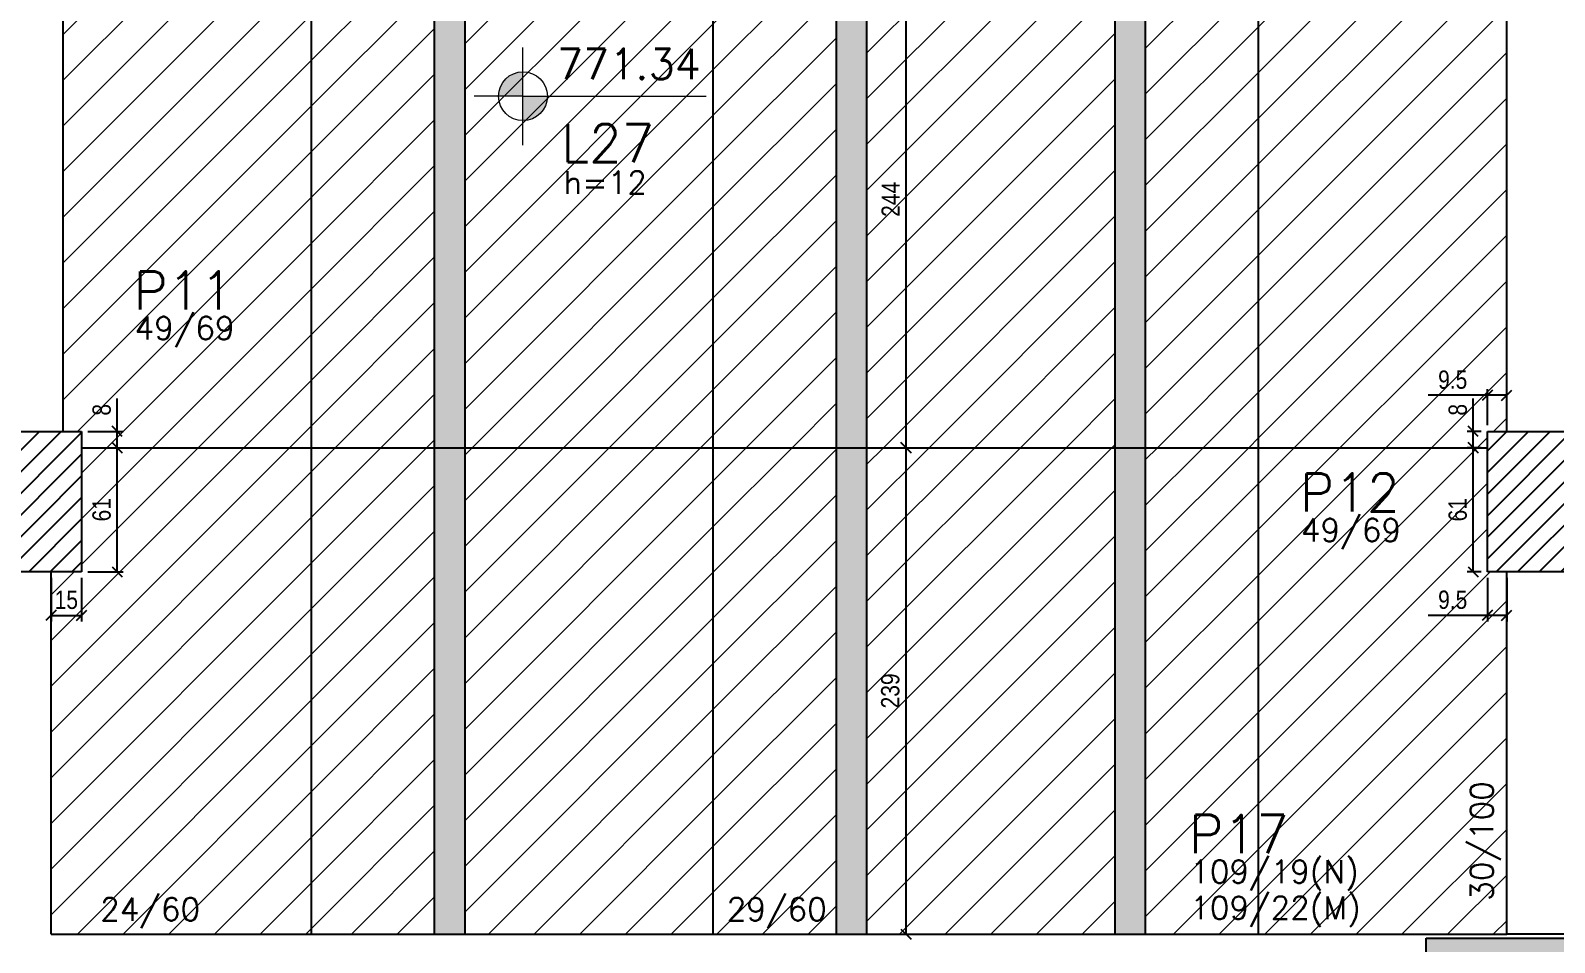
# Model space of a CAD drawing. Extents: x 8513 to 14085, y 1849 to 10799.
# Drawn here: x 10979 to 11728, y 3420 to 3868 of the extents above; entities that cross this region are included whole.
import ezdxf

# ---------------------------------------------------------------- set-up
doc = ezdxf.new("R2010")
doc.units = 0
for name, color, linetype in [('COTA', 241, 'Continuous'), ('Painéis', 200, 'Continuous'), ('Pilares', 5, 'Continuous'), ('VIGAS', 3, 'Continuous')]:
    doc.layers.add(name, color=color, linetype=linetype)
for name, color, linetype, lineweight in [('EST-LAJE-TEXT', 7, 'Continuous', 9), ('EST-PILAR-TEXT', 7, 'Continuous', 9), ('EST-VIGA-TEXT', 7, 'Continuous', 9), ('Hachura', 253, 'Continuous', 9), ('REAPROVEITAMENTO', 7, 'Continuous', 9)]:
    doc.layers.add(name, color=color, linetype=linetype, lineweight=lineweight)
doc.styles.add('COTA TECNICA-50', font='techl___.ttf', dxfattribs={"height": 9})
doc.styles.add('RomanS_IV50', font='romans_IV50.ttf', dxfattribs={"height": 11.25})
doc.styles.add('RomanS_IV50_B', font='', dxfattribs={"height": 18.75})
doc.styles.add('RomanS_IV50_B_1', font='', dxfattribs={"height": 22.5})
doc.styles.get('RomanS_IV50_B').set_extended_font_data('RomanS_IV50', bold=True)
doc.styles.get('RomanS_IV50_B_1').set_extended_font_data('RomanS_IV50', bold=True)
doc.dimstyles.new('PAINEL', dxfattribs={"dimtxt": 9, "dimasz": 5, "dimexe": 3, "dimexo": 3, "dimgap": 3, "dimtad": 1, "dimdec": 1, "dimzin": 12, "dimdsep": 46, "dimtxsty": 'COTA TECNICA-50', "dimblk": 'OBLIQUE', "dimcen": 0, "dimclrd": 4, "dimclre": 4, "dimclrt": 1, "dimadec": 1, "dimazin": 3, "dimtfac": 1, "dimtdec": 1, "dimtmove": 0, "dimatfit": 3, "dimldrblk": 'OBLIQUE', "dimfxl": 1, "dimtolj": 1, "dimtzin": 12, "dimarcsym": 0})
pattern_1 = [(45, (-181390.063, -29748.07), (-11.2253202, 11.2253202), [])]
pattern_2 = [(45, (10227.5145, 3498.507), (-5.3033, 5.3033), [])]

# ---------------------------------------------------------------- blocks, each defined once
blk = doc.blocks.new('FA_Floor_TAG_SURVEY_R01 - NIV_TIT_H_TXT1__TXT2_Menor-2303205-BUSINESS')
at = {"layer": 'EST-LAJE-TEXT'}
h = blk.add_hatch(color=256, dxfattribs=at)
edge = h.paths.add_edge_path(flags=0)
edge.add_line((-0.28, 0.565), (-0.28, 0.405))
edge.add_line((-0.28, 0.405), (-0.44, 0.405))
edge.add_arc((-0.28, 0.405), 0.16, 90, 180, ccw=False)
h = blk.add_hatch(color=256, dxfattribs=at)
edge = h.paths.add_edge_path(flags=0)
edge.add_arc((-0.28, 0.405), 0.16, -90, 0, ccw=False)
edge.add_line((-0.28, 0.245), (-0.28, 0.405))
edge.add_line((-0.28, 0.405), (-0.12, 0.405))
for p, q in [((-0.28, 0.085), (-0.28, 0.725)), ((-0.28, 0.405), (-0.6, 0.405)), ((-0.28, 0.405), (0.92, 0.405))]:
    blk.add_line(p, q, dxfattribs=at)
blk.add_circle((-0.28, 0.405), 0.16, dxfattribs=at)
blk = doc.blocks.new('_Oblique')
at = {"color": 0, "linetype": 'ByBlock', "lineweight": -2}
blk.add_line((-0.5, -0.5), (0.5, 0.5), dxfattribs=at)
blk = doc.blocks.new('*D470')
at = {"layer": 'COTA', "color": 4, "lineweight": -2, "transparency": 16777216}
for p, q in [((11393.01, 3663.01), (11412.27, 3663.01)), ((11409.27, 3424.01), (11409.27, 3663.01)), ((11393.01, 3424.01), (11412.27, 3424.01))]:
    blk.add_line(p, q, dxfattribs=at)
at = {"layer": 'Defpoints', "color": 0, "transparency": 16777216}
for p in [(11390.01, 3663.01), (11409.27, 3663.01), (11390.01, 3424.01)]:
    blk.add_point(p, dxfattribs=at)
at = {"layer": 'COTA', "color": 4, "lineweight": -2, "transparency": 16777216, "xscale": 5, "yscale": 5, "zscale": 5}
for p, rotation in [((11409.27, 3663.01), 90), ((11409.27, 3424.01), 270)]:
    blk.add_blockref('_Oblique', p, dxfattribs=dict(at, rotation=rotation))
at = {"layer": 'COTA', "color": 1, "transparency": 16777216, "insert": (11401.55, 3543.51), "char_height": 9, "attachment_point": 5, "rotation": 90, "style": 'COTA TECNICA-50'}
blk.add_mtext('\\A1;239', dxfattribs=at)
blk = doc.blocks.new('*D471')
at = {"layer": 'COTA', "color": 4, "lineweight": -2, "transparency": 16777216}
for p, q in [((11393.01, 3907.01), (11412.27, 3907.01)), ((11409.27, 3663.01), (11409.27, 3907.01)), ((11398.52, 3663.01), (11412.27, 3663.01))]:
    blk.add_line(p, q, dxfattribs=at)
at = {"layer": 'Defpoints', "color": 0, "transparency": 16777216}
for p in [(11390.01, 3907.01), (11409.27, 3907.01), (11395.52, 3663.01)]:
    blk.add_point(p, dxfattribs=at)
at = {"layer": 'COTA', "color": 4, "lineweight": -2, "transparency": 16777216, "xscale": 5, "yscale": 5, "zscale": 5}
for p, rotation in [((11409.27, 3907.01), 90), ((11409.27, 3663.01), 270)]:
    blk.add_blockref('_Oblique', p, dxfattribs=dict(at, rotation=rotation))
at = {"layer": 'COTA', "color": 1, "transparency": 16777216, "insert": (11401.71, 3785.01), "char_height": 9, "attachment_point": 5, "rotation": 90, "style": 'COTA TECNICA-50'}
blk.add_mtext('\\A1;244', dxfattribs=at)
blk = doc.blocks.new('*D487')
at = {"layer": 'COTA', "color": 4, "lineweight": -2, "transparency": 16777216}
for p, q in [((11695.01, 3599.01), (11695.01, 3577.62)), ((11704.51, 3599.01), (11704.51, 3577.62)), ((11695.01, 3580.62), (11665.95, 3580.62)), ((11704.51, 3580.62), (11695.01, 3580.62))]:
    blk.add_line(p, q, dxfattribs=at)
at = {"layer": 'Defpoints', "color": 0, "transparency": 16777216}
for p in [(11695.01, 3602.01), (11704.51, 3602.01), (11695.01, 3580.62)]:
    blk.add_point(p, dxfattribs=at)
at = {"layer": 'COTA', "color": 4, "lineweight": -2, "transparency": 16777216, "xscale": 5, "yscale": 5, "zscale": 5, "rotation": 180}
blk.add_blockref('_Oblique', (11695.01, 3580.62), dxfattribs=at)
at = {"layer": 'COTA', "color": 4, "lineweight": -2, "transparency": 16777216, "xscale": 5, "yscale": 5, "zscale": 5}
blk.add_blockref('_Oblique', (11704.51, 3580.62), dxfattribs=at)
at = {"layer": 'COTA', "color": 1, "transparency": 16777216, "insert": (11677.98, 3588.25), "char_height": 9, "attachment_point": 5, "style": 'COTA TECNICA-50'}
blk.add_mtext('\\A1;9.5', dxfattribs=at)
blk = doc.blocks.new('*D488')
at = {"layer": 'COTA', "color": 4, "lineweight": -2, "transparency": 16777216}
for p, q in [((11692.01, 3663.01), (11685.07, 3663.01)), ((11688.07, 3602.01), (11688.07, 3663.01)), ((11692.01, 3602.01), (11685.07, 3602.01))]:
    blk.add_line(p, q, dxfattribs=at)
at = {"layer": 'Defpoints', "color": 0, "transparency": 16777216}
for p in [(11688.07, 3663.01), (11695.01, 3663.01), (11695.01, 3602.01)]:
    blk.add_point(p, dxfattribs=at)
at = {"layer": 'COTA', "color": 4, "lineweight": -2, "transparency": 16777216, "xscale": 5, "yscale": 5, "zscale": 5}
for p, rotation in [((11688.07, 3663.01), 90), ((11688.07, 3602.01), 270)]:
    blk.add_blockref('_Oblique', p, dxfattribs=dict(at, rotation=rotation))
at = {"layer": 'COTA', "color": 1, "transparency": 16777216, "insert": (11680.48, 3632.51), "char_height": 9, "attachment_point": 5, "rotation": 90, "style": 'COTA TECNICA-50'}
blk.add_mtext('\\A1;61', dxfattribs=at)
blk = doc.blocks.new('*D489')
at = {"layer": 'COTA', "color": 4, "lineweight": -2, "transparency": 16777216}
for p, q in [((11688.07, 3671.01), (11688.07, 3687.24)), ((11692.01, 3671.01), (11685.07, 3671.01)), ((11688.07, 3663.01), (11688.07, 3671.01)), ((11692.01, 3663.01), (11685.07, 3663.01))]:
    blk.add_line(p, q, dxfattribs=at)
at = {"layer": 'Defpoints', "color": 0, "transparency": 16777216}
for p in [(11688.07, 3671.01), (11695.01, 3671.01), (11695.01, 3663.01)]:
    blk.add_point(p, dxfattribs=at)
at = {"layer": 'COTA', "color": 4, "lineweight": -2, "transparency": 16777216, "xscale": 5, "yscale": 5, "zscale": 5}
for p, rotation in [((11688.07, 3671.01), 90), ((11688.07, 3663.01), 270)]:
    blk.add_blockref('_Oblique', p, dxfattribs=dict(at, rotation=rotation))
at = {"layer": 'COTA', "color": 1, "transparency": 16777216, "insert": (11680.49, 3681.63), "char_height": 9, "attachment_point": 5, "rotation": 90, "style": 'COTA TECNICA-50'}
blk.add_mtext('\\A1;8', dxfattribs=at)
blk = doc.blocks.new('*D490')
at = {"layer": 'COTA', "color": 4, "lineweight": -2, "transparency": 16777216}
for p, q in [((10989.01, 3599.01), (10989.01, 3577.62)), ((11004.01, 3599.01), (11004.01, 3577.62)), ((10989.01, 3580.62), (11004.01, 3580.62))]:
    blk.add_line(p, q, dxfattribs=at)
at = {"layer": 'Defpoints', "color": 0, "transparency": 16777216}
for p in [(10989.01, 3602.01), (11004.01, 3602.01), (11004.01, 3580.62)]:
    blk.add_point(p, dxfattribs=at)
at = {"layer": 'COTA', "color": 4, "lineweight": -2, "transparency": 16777216, "xscale": 5, "yscale": 5, "zscale": 5, "rotation": 180}
blk.add_blockref('_Oblique', (10989.01, 3580.62), dxfattribs=at)
at = {"layer": 'COTA', "color": 4, "lineweight": -2, "transparency": 16777216, "xscale": 5, "yscale": 5, "zscale": 5}
blk.add_blockref('_Oblique', (11004.01, 3580.62), dxfattribs=at)
at = {"layer": 'COTA', "color": 1, "transparency": 16777216, "insert": (10996.51, 3588.22), "char_height": 9, "attachment_point": 5, "style": 'COTA TECNICA-50'}
blk.add_mtext('\\A1;15', dxfattribs=at)
blk = doc.blocks.new('*D491')
at = {"layer": 'COTA', "color": 4, "lineweight": -2, "transparency": 16777216}
for p, q in [((11007.01, 3663.01), (11024.48, 3663.01)), ((11021.48, 3602.01), (11021.48, 3663.01)), ((11007.01, 3602.01), (11024.48, 3602.01))]:
    blk.add_line(p, q, dxfattribs=at)
at = {"layer": 'Defpoints', "color": 0, "transparency": 16777216}
for p in [(11004.01, 3663.01), (11021.48, 3663.01), (11004.01, 3602.01)]:
    blk.add_point(p, dxfattribs=at)
at = {"layer": 'COTA', "color": 4, "lineweight": -2, "transparency": 16777216, "xscale": 5, "yscale": 5, "zscale": 5}
for p, rotation in [((11021.48, 3663.01), 90), ((11021.48, 3602.01), 270)]:
    blk.add_blockref('_Oblique', p, dxfattribs=dict(at, rotation=rotation))
at = {"layer": 'COTA', "color": 1, "transparency": 16777216, "insert": (11013.88, 3632.51), "char_height": 9, "attachment_point": 5, "rotation": 90, "style": 'COTA TECNICA-50'}
blk.add_mtext('\\A1;61', dxfattribs=at)
blk = doc.blocks.new('*D492')
at = {"layer": 'COTA', "color": 4, "lineweight": -2, "transparency": 16777216}
for p, q in [((11021.48, 3671.01), (11021.48, 3687.24)), ((11007.01, 3671.01), (11024.48, 3671.01)), ((11021.48, 3663.01), (11021.48, 3671.01)), ((11007.01, 3663.01), (11024.48, 3663.01))]:
    blk.add_line(p, q, dxfattribs=at)
at = {"layer": 'Defpoints', "color": 0, "transparency": 16777216}
for p in [(11004.01, 3671.01), (11021.48, 3671.01), (11004.01, 3663.01)]:
    blk.add_point(p, dxfattribs=at)
at = {"layer": 'COTA', "color": 4, "lineweight": -2, "transparency": 16777216, "xscale": 5, "yscale": 5, "zscale": 5}
for p, rotation in [((11021.48, 3671.01), 90), ((11021.48, 3663.01), 270)]:
    blk.add_blockref('_Oblique', p, dxfattribs=dict(at, rotation=rotation))
at = {"layer": 'COTA', "color": 1, "transparency": 16777216, "insert": (11013.89, 3681.63), "char_height": 9, "attachment_point": 5, "rotation": 90, "style": 'COTA TECNICA-50'}
blk.add_mtext('\\A1;8', dxfattribs=at)
blk = doc.blocks.new('*D659')
at = {"layer": 'COTA', "color": 4, "lineweight": -2, "transparency": 16777216}
for p, q in [((11695.01, 3688.75), (11665.95, 3688.75)), ((11695.01, 3674.01), (11695.01, 3691.75)), ((11704.51, 3688.75), (11695.01, 3688.75)), ((11704.51, 3674.01), (11704.51, 3691.75))]:
    blk.add_line(p, q, dxfattribs=at)
at = {"layer": 'Defpoints', "color": 0, "transparency": 16777216}
for p in [(11695.01, 3688.75), (11695.01, 3671.01), (11704.51, 3671.01)]:
    blk.add_point(p, dxfattribs=at)
at = {"layer": 'COTA', "color": 4, "lineweight": -2, "transparency": 16777216, "xscale": 5, "yscale": 5, "zscale": 5, "rotation": 180}
blk.add_blockref('_Oblique', (11695.01, 3688.75), dxfattribs=at)
at = {"layer": 'COTA', "color": 4, "lineweight": -2, "transparency": 16777216, "xscale": 5, "yscale": 5, "zscale": 5}
blk.add_blockref('_Oblique', (11704.51, 3688.75), dxfattribs=at)
at = {"layer": 'COTA', "color": 1, "transparency": 16777216, "insert": (11677.98, 3696.38), "char_height": 9, "attachment_point": 5, "style": 'COTA TECNICA-50'}
blk.add_mtext('\\A1;9.5', dxfattribs=at)

msp = doc.modelspace()

# ---------------------------------------------------------------- hatches: boundary and pattern name
at = {"layer": 'Hachura'}
h = msp.add_hatch(color=256, dxfattribs=at)
h.paths.add_polyline_path([(11192.51, 4151.01), (11177.51, 4151.01), (11177.51, 3907.01), (11192.51, 3907.01)])
h.paths.add_polyline_path([(11177.51, 3663.01), (11192.51, 3663.01), (11192.51, 3907.01), (11177.51, 3907.01)])
h.paths.add_polyline_path([(11192.51, 3663.01), (11177.51, 3663.01), (11177.51, 3424.01), (11192.51, 3424.01)])
h.paths.add_polyline_path([(11375.01, 3424.01), (11390.01, 3424.01), (11390.01, 3663.01), (11375.01, 3663.01)])
h.paths.add_polyline_path([(11390.01, 3907.01), (11375.01, 3907.01), (11375.01, 3663.01), (11390.01, 3663.01)])
h.paths.add_polyline_path([(11375.01, 3907.01), (11390.01, 3907.01), (11390.01, 4151.01), (11375.01, 4151.01)])
h.paths.add_polyline_path([(11512.01, 3907.01), (11527.01, 3907.01), (11527.01, 4151.01), (11512.01, 4151.01)])
h.paths.add_polyline_path([(11512.01, 3663.01), (11527.01, 3663.01), (11527.01, 3907.01), (11512.01, 3907.01)])
h.paths.add_polyline_path([(11512.01, 3424.01), (11527.01, 3424.01), (11527.01, 3663.01), (11512.01, 3663.01)])
at = {"layer": 'Pilares'}
h = msp.add_hatch(dxfattribs=at)
h.set_pattern_fill('FP_1', color=5, style=0, pattern_type=2)
h.set_pattern_definition(pattern_2)
h.paths.add_polyline_path([(10955.01, 3602.01), (11004.01, 3602.01), (11004.01, 3671.01), (10955.01, 3671.01)], flags=0)
h = msp.add_hatch(dxfattribs=at)
h.set_pattern_fill('FP_1', color=5, style=0, pattern_type=2)
h.set_pattern_definition(pattern_2)
h.paths.add_polyline_path([(11734.23, 3602.01), (11744.01, 3602.01), (11744.01, 3671.01), (11695.01, 3671.01), (11695.01, 3602.01)], flags=0)
msp.add_hatch(color=5, dxfattribs=at).paths.add_polyline_path([(11665.01, 3400.01), (11774.01, 3400.01), (11774.01, 3422.01), (11665.01, 3422.01)], flags=0)
at = {"layer": 'REAPROVEITAMENTO'}
h = msp.add_hatch(dxfattribs=at)
h.set_pattern_fill('ANSI31', color=251, scale=5, style=0)
h.set_pattern_definition(pattern_1)
h.paths.add_polyline_path([(11314.51, 3663.01), (11314.51, 3907.01), (11192.51, 3907.01), (11192.51, 3663.01)])
h.paths.add_polyline_path([(11390.01, 3663.01), (11512.01, 3663.01), (11512.01, 3907.01), (11390.01, 3907.01)])
h.paths.add_polyline_path([(11512.01, 3907.01), (11512.01, 4151.01), (11390.01, 4151.01), (11390.01, 3907.01)])
h.paths.add_polyline_path([(11314.51, 4151.01), (11192.51, 4151.01), (11192.51, 3907.01), (11314.51, 3907.01)])
h.paths.add_polyline_path([(10995.01, 3907.01), (11117.01, 3907.01), (11117.01, 4151.01), (10995.01, 4151.01)])
h = msp.add_hatch(dxfattribs=at)
h.set_pattern_fill('ANSI31', color=251, scale=5, style=0)
h.set_pattern_definition(pattern_1)
h.paths.add_polyline_path([(11177.51, 3907.01), (11117.01, 3907.01), (11117.01, 3663.01), (11177.51, 3663.01)])
h.paths.add_polyline_path([(11117.01, 3907.01), (11177.51, 3907.01), (11177.51, 4151.01), (11117.01, 4151.01)])
h.paths.add_polyline_path([(11375.01, 4151.01), (11314.51, 4151.01), (11314.51, 3907.01), (11375.01, 3907.01)])
h.paths.add_polyline_path([(11375.01, 3907.01), (11314.51, 3907.01), (11314.51, 3663.01), (11375.01, 3663.01)])
h.paths.add_polyline_path([(11582.51, 3907.01), (11527.01, 3907.01), (11527.01, 3663.01), (11582.51, 3663.01)])
h.paths.add_polyline_path([(11527.01, 3907.01), (11582.51, 3907.01), (11582.51, 4151.01), (11527.01, 4151.01)])
h = msp.add_hatch(dxfattribs=at)
h.set_pattern_fill('ANSI31', color=251, scale=5, style=0)
h.set_pattern_definition(pattern_1)
h.paths.add_polyline_path([(11117.01, 3663.01), (11004.01, 3663.01), (11004.01, 3602.01), (10989.01, 3602.01), (10989.01, 3424.01), (11117.01, 3424.01)])
h.paths.add_polyline_path([(10995.01, 3671.01), (11004.01, 3671.01), (11004.01, 3663.01), (11117.01, 3663.01), (11117.01, 3907.01), (10995.01, 3907.01)])
h.paths.add_polyline_path([(11582.51, 3663.01), (11695.01, 3663.01), (11695.01, 3671.01), (11704.51, 3671.01), (11704.51, 3907.01), (11582.51, 3907.01)])
h.paths.add_polyline_path([(11582.51, 3424.01), (11704.51, 3424.01), (11704.51, 3545.51), (11704.51, 3602.01), (11695.01, 3602.01), (11695.01, 3663.01), (11582.51, 3663.01)])
h = msp.add_hatch(dxfattribs=at)
h.set_pattern_fill('ANSI31', color=251, scale=5, style=0)
h.set_pattern_definition(pattern_1)
h.paths.add_polyline_path([(11177.51, 3663.01), (11117.01, 3663.01), (11117.01, 3424.01), (11177.51, 3424.01)])
h.paths.add_polyline_path([(11314.51, 3424.01), (11375.01, 3424.01), (11375.01, 3663.01), (11314.51, 3663.01)])
h.paths.add_polyline_path([(11527.01, 3424.01), (11582.51, 3424.01), (11582.51, 3663.01), (11527.01, 3663.01)])
h = msp.add_hatch(dxfattribs=at)
h.set_pattern_fill('ANSI31', color=251, scale=5, style=0)
h.set_pattern_definition(pattern_1)
h.paths.add_polyline_path([(11192.51, 3424.01), (11294.01, 3424.01), (11314.51, 3424.01), (11314.51, 3663.01), (11192.51, 3663.01)])
h.paths.add_polyline_path([(11512.01, 3663.01), (11390.01, 3663.01), (11390.01, 3424.01), (11512.01, 3424.01)])

# ---------------------------------------------------------------- linework, layer by layer
at = {"layer": 'Painéis', "ltscale": 70}
for p, q in [((11192.51, 3424.01), (11192.51, 4231.51)), ((11390.01, 3424.01), (11390.01, 4231.51)), ((11582.51, 3424.01), (11582.51, 4231.51)), ((11117.01, 3424.01), (11117.01, 4151.01)), ((11177.51, 3424.01), (11177.51, 4151.01)), ((11314.51, 3424.01), (11314.51, 4151.01)), ((11375.01, 3424.01), (11375.01, 4151.01)), ((11512.01, 3424.01), (11512.01, 4151.01)), ((11527.01, 3424.01), (11527.01, 4151.01)), ((11004.01, 3663.01), (11695.01, 3663.01))]:
    msp.add_line(p, q, dxfattribs=at)
at = {"layer": 'Pilares', "color": 5}
for p, q in [((10955.01, 3671.01), (11004.01, 3671.01)), ((11004.01, 3671.01), (11004.01, 3602.01)), ((11695.01, 3602.01), (11695.01, 3671.01)), ((11695.01, 3671.01), (11744.01, 3671.01)), ((11004.01, 3602.01), (10955.01, 3602.01)), ((11744.01, 3602.01), (11695.01, 3602.01)), ((11665.01, 3400.01), (11665.01, 3422.01)), ((11665.01, 3422.01), (11774.01, 3422.01))]:
    msp.add_line(p, q, dxfattribs=at)
at = {"layer": 'VIGAS', "color": 3}
for p, q in [((10995.01, 3671.01), (10995.01, 4211.51)), ((11704.51, 3671.01), (11704.51, 4211.51)), ((10989.01, 3424.01), (10989.01, 3602.01)), ((11704.51, 3545.51), (11704.51, 3602.01)), ((11704.51, 3424.01), (11704.51, 3545.51)), ((10989.01, 3424.01), (11294.01, 3424.01)), ((11294.01, 3424.01), (11704.51, 3424.01)), ((11734.51, 3424.01), (11704.51, 3424.01))]:
    msp.add_line(p, q, dxfattribs=at)

# ---------------------------------------------------------------- block references
at = {"layer": 'EST-LAJE-TEXT', "xscale": 74.99999999999996, "yscale": 74.99999999999996, "zscale": 74.99999999999996}
msp.add_blockref('FA_Floor_TAG_SURVEY_R01 - NIV_TIT_H_TXT1__TXT2_Menor-2303205-BUSINESS', (11241.96, 3805.31), dxfattribs=at)

# ---------------------------------------------------------------- texts
at = {"layer": 'EST-LAJE-TEXT', "lineweight": 30, "attachment_point": 1}
for s, insert, char_height, width, style in [('771.34', (11237.66, 3859.03), 15, 99.8101, 'RomanS_IV50_B'), ('h=12', (11240.89, 3798.91), 11.25, 58.924, 'RomanS_IV50')]:
    msp.add_mtext(s, dxfattribs=dict(at, insert=insert, char_height=char_height, width=width, style=style))
at = {"layer": 'EST-LAJE-TEXT', "lineweight": 50, "insert": (11239.75, 3821.98), "char_height": 18.75, "width": 63.7342, "attachment_point": 1, "style": 'RomanS_IV50_B_1'}
msp.add_mtext('L27', dxfattribs=at)
at = {"layer": 'EST-PILAR-TEXT', "lineweight": 50, "attachment_point": 1}
for s, insert, char_height, width, style in [('P11', (11029.52, 3749.59), 18.75, 69.1455, 'RomanS_IV50_B_1'), ('P11', (11029.52, 3749.59), 18.75, 69.1455, 'RomanS_IV50_B_1'), ('49/69', (11030.06, 3727.4), 11.25, 70.3481, 'RomanS_IV50'), ('49/69', (11030.06, 3727.4), 11.25, 70.3481, 'RomanS_IV50'), ('P12', (11602.86, 3650.35), 18.75, 69.1455, 'RomanS_IV50_B_1'), ('P12', (11602.86, 3650.35), 18.75, 69.1455, 'RomanS_IV50_B_1'), ('49/69', (11603.41, 3628.16), 11.25, 70.3481, 'RomanS_IV50'), ('49/69', (11603.41, 3628.16), 11.25, 70.3481, 'RomanS_IV50'), ('P17', (11548.4, 3482.57), 18.75, 69.1455, 'RomanS_IV50_B_1'), ('P17', (11548.4, 3482.57), 18.75, 69.1455, 'RomanS_IV50_B_1'), ('109/19(N)', (11548.94, 3460.38), 11.25, 118.4493, 'RomanS_IV50'), ('109/22(M)', (11548.94, 3442.57), 11.25, 119.6519, 'RomanS_IV50')]:
    msp.add_mtext(s, dxfattribs=dict(at, insert=insert, char_height=char_height, width=width, style=style))
at = {"layer": 'EST-VIGA-TEXT', "lineweight": 30, "insert": (11686.65, 3440.36), "char_height": 11.25, "width": 84.1772, "attachment_point": 1, "rotation": 90, "style": 'RomanS_IV50'}
msp.add_mtext('30/100', dxfattribs=at)
at = {"layer": 'EST-VIGA-TEXT', "lineweight": 30, "char_height": 11.25, "width": 70.3481, "attachment_point": 1, "style": 'RomanS_IV50'}
for s, insert in [('24/60', (11013.12, 3441.87)), ('29/60', (11321.12, 3441.87))]:
    msp.add_mtext(s, dxfattribs=dict(at, insert=insert))

# ---------------------------------------------------------------- dimensions: what is measured, and where the dimension line sits
at = {"layer": 'COTA'}
dim = msp.add_linear_dim(base=(11409.27, 3907.01), p1=(11395.52, 3663.01), p2=(11390.01, 3907.01), angle=90, dimstyle='PAINEL', override={"dimtmove": 1}, dxfattribs=at)
dim.commit()
dim.dimension.update_dxf_attribs({"geometry": '*D471', "text_midpoint": (11401.71, 3785.01)})
for base, p1, p2, picture, middle in [((11695.01, 3688.75), (11704.51, 3671.01), (11695.01, 3671.01), '*D659', (11677.98, 3696.38)), ((11004.01, 3580.62), (10989.01, 3602.01), (11004.01, 3602.01), '*D490', (10996.51, 3588.22)), ((11695.01, 3580.62), (11704.51, 3602.01), (11695.01, 3602.01), '*D487', (11677.98, 3588.25))]:
    dim = msp.add_linear_dim(base=base, p1=p1, p2=p2, dimstyle='PAINEL', dxfattribs=at)
    dim.commit()
    dim.dimension.update_dxf_attribs({"geometry": picture, "text_midpoint": middle})
for base, p1, p2, picture, middle in [((11021.48, 3671.01), (11004.01, 3663.01), (11004.01, 3671.01), '*D492', (11013.89, 3681.63)), ((11688.07, 3671.01), (11695.01, 3663.01), (11695.01, 3671.01), '*D489', (11680.49, 3681.63)), ((11021.48, 3663.01), (11004.01, 3602.01), (11004.01, 3663.01), '*D491', (11013.88, 3632.51)), ((11409.27, 3663.01), (11390.01, 3424.01), (11390.01, 3663.01), '*D470', (11401.55, 3543.51)), ((11688.07, 3663.01), (11695.01, 3602.01), (11695.01, 3663.01), '*D488', (11680.48, 3632.51))]:
    dim = msp.add_linear_dim(base=base, p1=p1, p2=p2, angle=90, dimstyle='PAINEL', dxfattribs=at)
    dim.commit()
    dim.dimension.update_dxf_attribs({"geometry": picture, "text_midpoint": middle})

doc.saveas('drawing.dxf')
